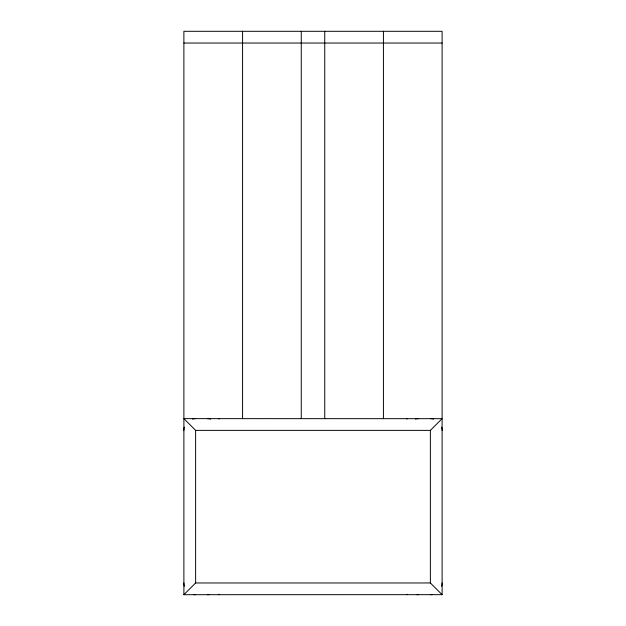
<?xml version="1.0" encoding="UTF-8"?>
<svg xmlns="http://www.w3.org/2000/svg" width="626" height="626" viewBox="0 0 626 626"><rect width="100%" height="100%" fill="white"/><g stroke="black" fill="none" stroke-linecap="round" stroke-linejoin="round"><path stroke-width="0.94" d="M183.927 594.661L195.625 582.962L430.375 582.962L442.073 594.661L183.887 594.7L183.887 31.3L442.113 31.3L442.113 594.7M430.375 430.375L442.073 418.677L183.887 418.637L195.625 430.375L430.375 430.375L430.375 582.962M183.887 43.038L442.113 43.038M406.9 418.637L406.9 419.091M406.9 594.246L406.9 594.7M383.425 31.3L383.425 418.637M324.738 31.3L324.738 418.637M301.262 31.3L301.262 418.637M242.575 31.3L242.575 418.637M219.1 418.637L219.1 419.091M219.1 594.246L219.1 594.7M195.625 430.375L195.625 582.962M209.499 594.504A11.737 11.737 0 0 1 207.362 594.7M207.362 418.637A11.737 11.737 0 0 1 210.594 419.091M195.625 594.7A11.737 11.737 0 0 1 193.489 594.504M184.341 586.194A11.737 11.737 0 0 1 183.887 582.962M183.887 430.375A11.737 11.737 0 0 1 184.341 427.143M192.393 419.091A11.737 11.737 0 0 1 195.625 418.637M442.113 582.962A11.737 11.737 0 0 1 441.659 586.194M432.511 594.504A11.737 11.737 0 0 1 430.375 594.7M430.375 418.637A11.737 11.737 0 0 1 433.607 419.091M441.659 427.143A11.737 11.737 0 0 1 442.113 430.375M418.637 594.7A11.737 11.737 0 0 1 416.501 594.504M415.406 419.091A11.737 11.737 0 0 1 418.637 418.637"/></g></svg>
